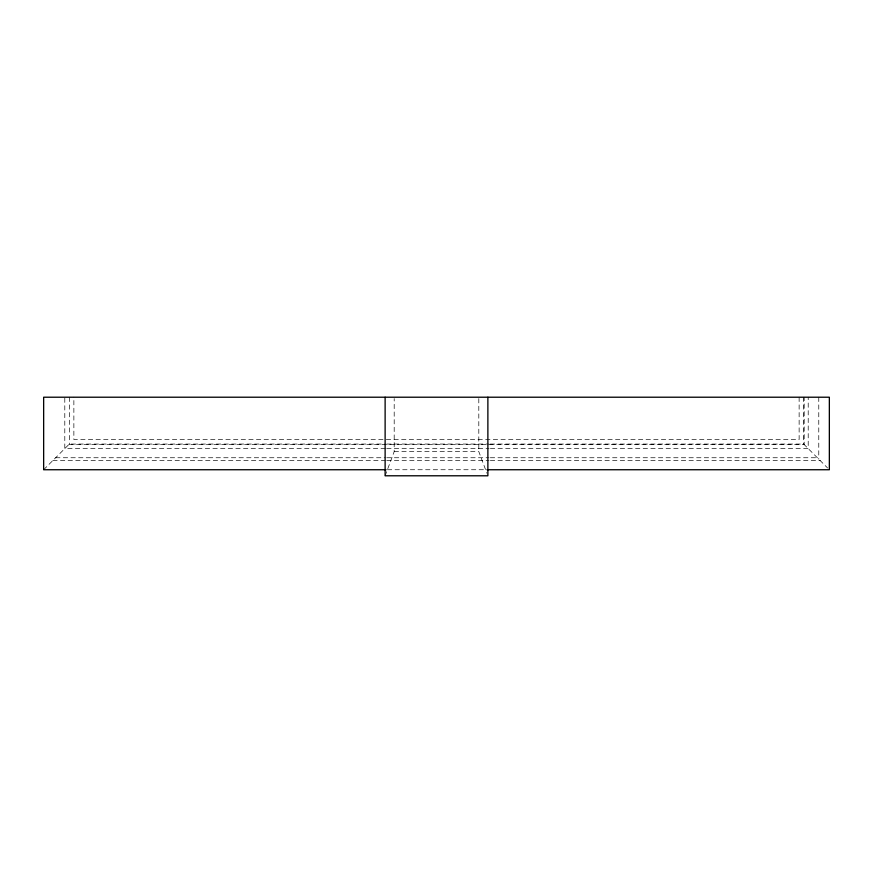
<?xml version="1.0" encoding="UTF-8"?>
<svg xmlns="http://www.w3.org/2000/svg" width="873" height="873" viewBox="0 0 873 873"><rect width="100%" height="100%" fill="white"/><g stroke="black" fill="none" stroke-linecap="round" stroke-linejoin="round"><path stroke-width="0.65" stroke-dasharray="4.37 3.27" d="M385.124 475.785L394.192 451.614L394.192 398.579M43.65 469.739L69.338 444.051L385.408 444.051M386.772 444.051L488.956 444.051M490.31 444.051L803.662 444.051L827.582 467.983M68.814 444.575L804.186 444.575L804.186 397.215M385.353 448.591L64.798 448.591L64.798 397.215M386.717 448.591L489.011 448.591M490.375 448.591L808.202 448.591L808.202 397.215M394.192 451.614L478.808 451.614L486.916 473.242M55.643 457.747L385.397 457.747M386.761 457.747L488.956 457.747M490.32 457.747L817.357 457.747M52.806 460.584L385.386 460.584M386.75 460.584L488.978 460.584M490.342 460.584L820.194 460.584M387.394 469.739L485.606 469.739M818.776 397.215L818.776 459.165M803.662 397.215L803.662 444.051M799.133 397.215L799.133 439.523L73.867 439.523L73.867 397.215M478.808 398.579L478.808 451.614M69.338 397.215L69.338 444.051"/><path stroke-width="1.31" d="M386.03 469.739L43.65 469.739L43.65 397.215L829.35 397.215L829.35 469.739L486.97 469.739M487.876 397.215L487.876 475.785L385.124 475.785L385.124 397.215"/></g></svg>
